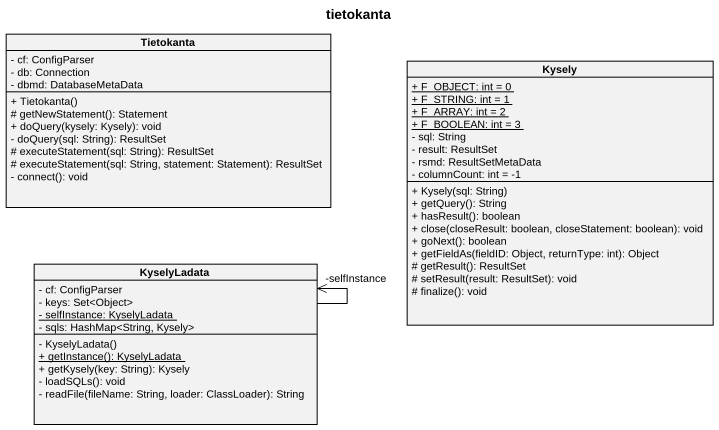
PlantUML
@startuml
title tietokanta
hide circle
hide empty members
skinparam classAttributeIconSize 0
class Tietokanta {
  - cf: ConfigParser
  - db: Connection
  - dbmd: DatabaseMetaData
  + Tietokanta()
  # getNewStatement(): Statement
  + doQuery(kysely: Kysely): void
  - doQuery(sql: String): ResultSet
  # executeStatement(sql: String): ResultSet
  # executeStatement(sql: String, statement: Statement): ResultSet
  - connect(): void
}
class Kysely {
  {static} + F_OBJECT: int = 0
  {static} + F_STRING: int = 1
  {static} + F_ARRAY: int = 2
  {static} + F_BOOLEAN: int = 3
  - sql: String
  - result: ResultSet
  - rsmd: ResultSetMetaData
  - columnCount: int = -1
  + Kysely(sql: String)
  + getQuery(): String
  + hasResult(): boolean
  + close(closeResult: boolean, closeStatement: boolean): void
  + goNext(): boolean
  + getFieldAs(fieldID: Object, returnType: int): Object
  # getResult(): ResultSet
  # setResult(result: ResultSet): void
  # finalize(): void
}
class KyselyLadata {
  - cf: ConfigParser
  - keys: Set<Object>
  {static} - selfInstance: KyselyLadata
  - sqls: HashMap<String, Kysely>
  - KyselyLadata()
  {static} + getInstance(): KyselyLadata
  + getKysely(key: String): Kysely
  - loadSQLs(): void
  - readFile(fileName: String, loader: ClassLoader): String
}
KyselyLadata --> "-selfInstance" KyselyLadata
@enduml
